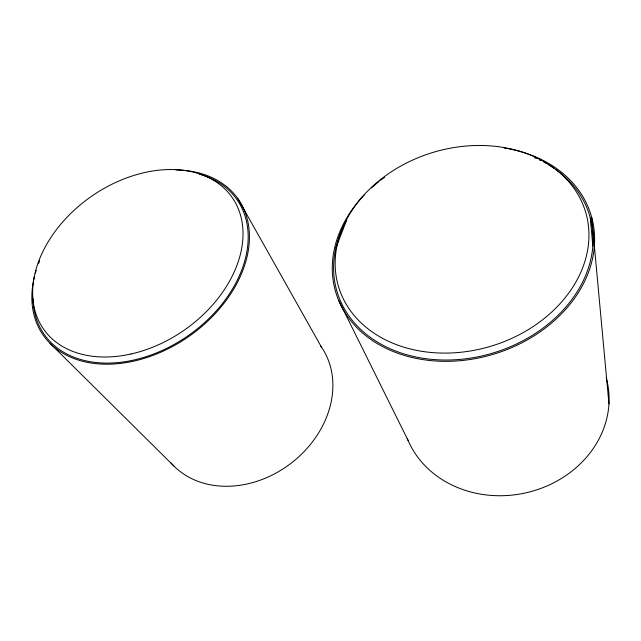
<?xml version="1.0" encoding="UTF-8"?>
<svg xmlns="http://www.w3.org/2000/svg" width="641" height="641" viewBox="0 0 641 641"><rect width="100%" height="100%" fill="white"/><g stroke="black" fill="none" stroke-linecap="round" stroke-linejoin="round"><path stroke-width="0.96" d="M336.052 247.618L345.98 221.754M50.03 343.32L173.943 466.079M238.011 198.87L321.494 347.142M338.825 300.741L408.093 440.463M591.731 217.499L608.95 403.894M590.265 217.82L592.837 245.904M199.519 174.192A117.599 83.57 -35 0 1 192.669 332.439A117.599 83.57 -35 0 1 32.995 298.514M320.348 345.523A95.052 77.152 -37.3 0 1 291.903 462.594A95.052 77.152 -37.3 0 1 170.634 462.506M176.043 169.961A118.881 84.484 -35 0 1 244.718 265.11A118.881 84.484 -35 0 1 112.664 364.064A118.881 84.484 -35 0 1 34.582 275.967M35.335 273.146A118.881 84.484 -35 0 1 36.176 270.31M38.484 263.691A118.881 84.484 -35 0 1 39.614 260.871M606.186 377.605A104.275 91.318 -11.6 0 1 534.642 490.517A104.275 91.318 -11.6 0 1 407.339 438.652M504.042 148.007A133.344 104.836 -16.9 0 1 581.675 286.992A133.344 104.836 -16.9 0 1 391.411 350.771A133.344 104.836 -16.9 0 1 364.376 194.832M371.427 187.957A133.344 104.836 -16.9 0 1 379.047 181.483M380.626 180.249A133.344 104.836 -16.9 0 1 384.632 177.261M555.699 169.464A131.902 103.698 -16.9 0 1 564.272 308.818A131.902 103.698 -16.9 0 1 393.638 350.226A131.902 103.698 -16.9 0 1 346.765 220.167M534.57 157.718A131.902 103.698 -16.9 0 1 536.437 158.527M539.201 159.801A131.902 103.698 -16.9 0 1 541.036 160.691M543.744 162.085A131.902 103.698 -16.9 0 1 546.404 163.551M548.159 164.561A131.902 103.698 -16.9 0 1 554.072 168.327M130.956 354A115.003 81.415 -34.9 0 0 232.162 197.484A115.003 81.415 -34.9 0 0 50.367 238.284A115.003 81.415 -34.9 0 0 130.956 354M422.491 351.42A129.049 101.134 -17 0 0 586.251 214.334A129.049 101.134 -17 0 0 377.389 182.116A129.049 101.134 -17 0 0 422.491 351.42"/></g></svg>
